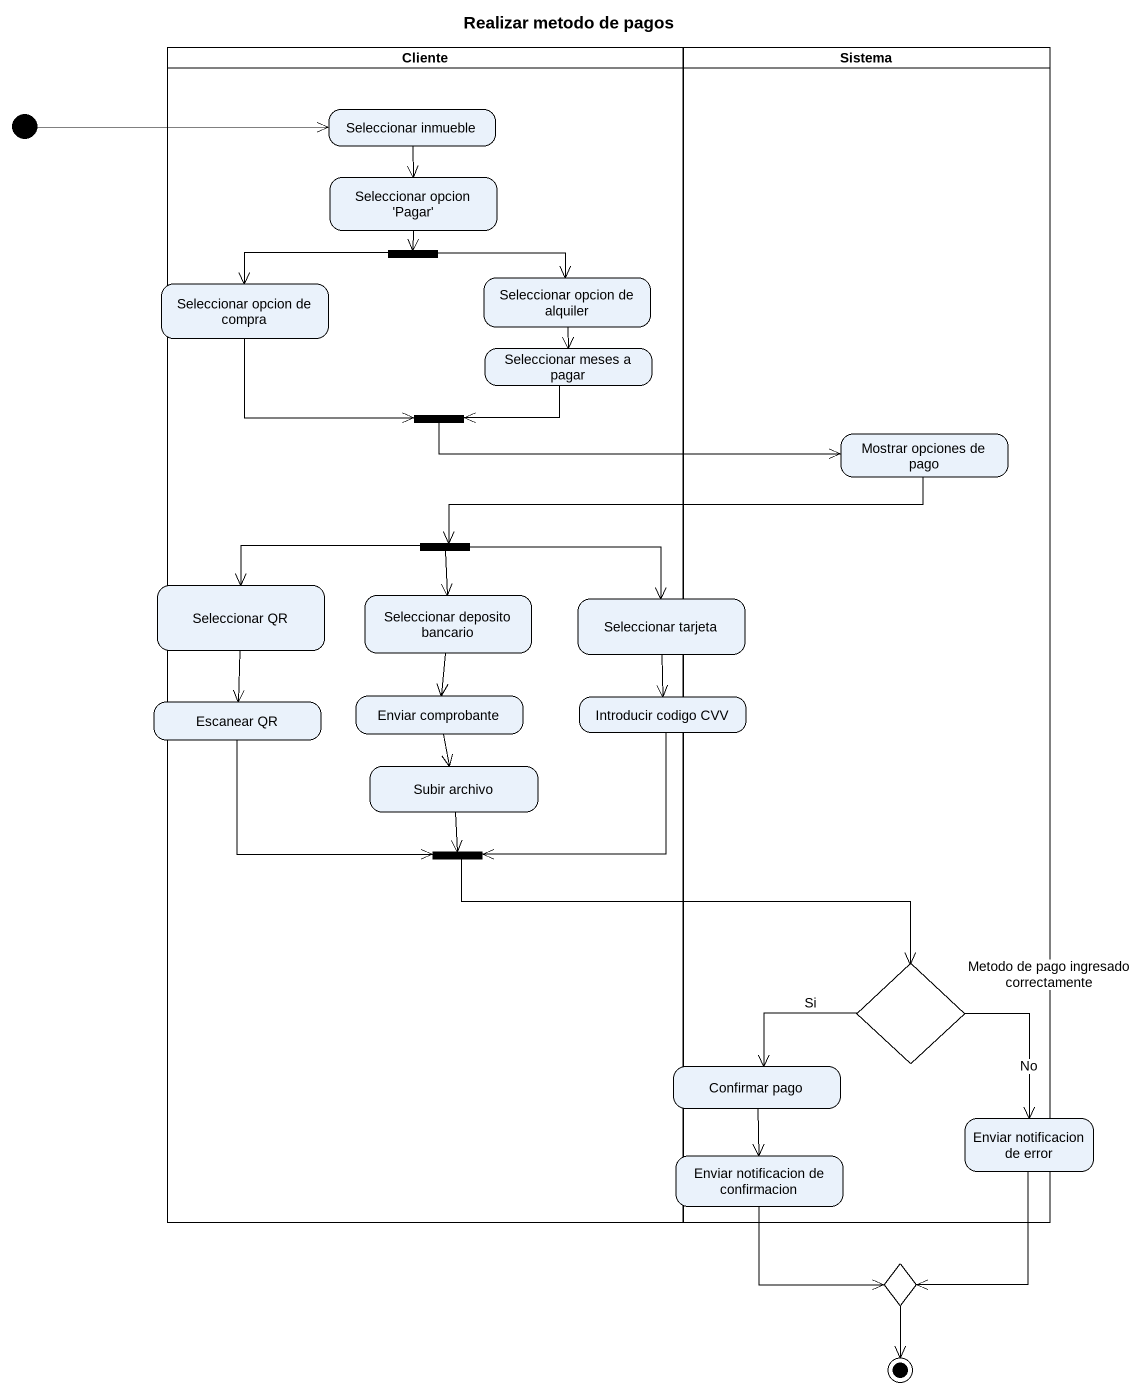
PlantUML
@startuml
title Realizar metodo de pagos
hide empty description
state Cliente <<partition>> {
  state "Seleccionar inmueble" as Seleccionar_inmueble
  state "Seleccionar opcion 'Pagar'" as Seleccionar_opcion_Pagar
  state fork1 <<fork>>
  state "Seleccionar opcion de alquiler" as Seleccionar_opcion_de
  state "Seleccionar meses a pagar" as Seleccionar_meses_a_pagar
  state fork2 <<join>>
  state fork3 <<fork>>
  state "Seleccionar deposito bancario" as Seleccionar_deposito
  state "Enviar comprobante" as Enviar_comprobante
  state "Subir archivo" as Subir_archivo
  state fork4 <<join>>
}
state Sistema <<partition>> {
  state "Mostrar opciones de pago" as Mostrar_opciones_de_pago
  state "Metodo de pago ingresado correctamente" as Metodo_de_pago_ingresado <<choice>>
}
state initial1 <<start>>
state "Seleccionar opcion de compra" as Seleccionar_opcion_de_compra
state "Seleccionar QR" as Seleccionar_QR
state "Seleccionar tarjeta" as Seleccionar_tarjeta
state "Escanear QR" as Escanear_QR
state "Introducir codigo CVV" as Introducir_codigo_CVV
state "Confirmar pago" as Confirmar_pago
state "Enviar notificacion de error" as Enviar_notificacion_de_error
state "Enviar notificacion de confirmacion" as Enviar_notificacion_de
state choice1 <<choice>>
initial1 -right-> Seleccionar_inmueble
Seleccionar_inmueble --> Seleccionar_opcion_Pagar
Seleccionar_opcion_Pagar --> fork1
Seleccionar_opcion_de_compra -right-> fork2
fork1 -left-> Seleccionar_opcion_de_compra
fork1 -right-> Seleccionar_opcion_de
Seleccionar_opcion_de --> Seleccionar_meses_a_pagar
Seleccionar_meses_a_pagar -left-> fork2
fork2 -right-> Mostrar_opciones_de_pago
Mostrar_opciones_de_pago -left-> fork3
fork3 -left-> Seleccionar_QR
fork3 --> Seleccionar_deposito
fork3 -right-> Seleccionar_tarjeta
Seleccionar_QR --> Escanear_QR
Seleccionar_deposito --> Enviar_comprobante
Seleccionar_tarjeta --> Introducir_codigo_CVV
Escanear_QR --> fork4
Enviar_comprobante --> Subir_archivo
Introducir_codigo_CVV --> fork4
Subir_archivo --> fork4
fork4 -right-> Metodo_de_pago_ingresado
Metodo_de_pago_ingresado -left-> Confirmar_pago : Si
Metodo_de_pago_ingresado --> Enviar_notificacion_de_error : No
Confirmar_pago --> Enviar_notificacion_de
Enviar_notificacion_de_error --> choice1
Enviar_notificacion_de --> choice1
choice1 --> [*]
@enduml
